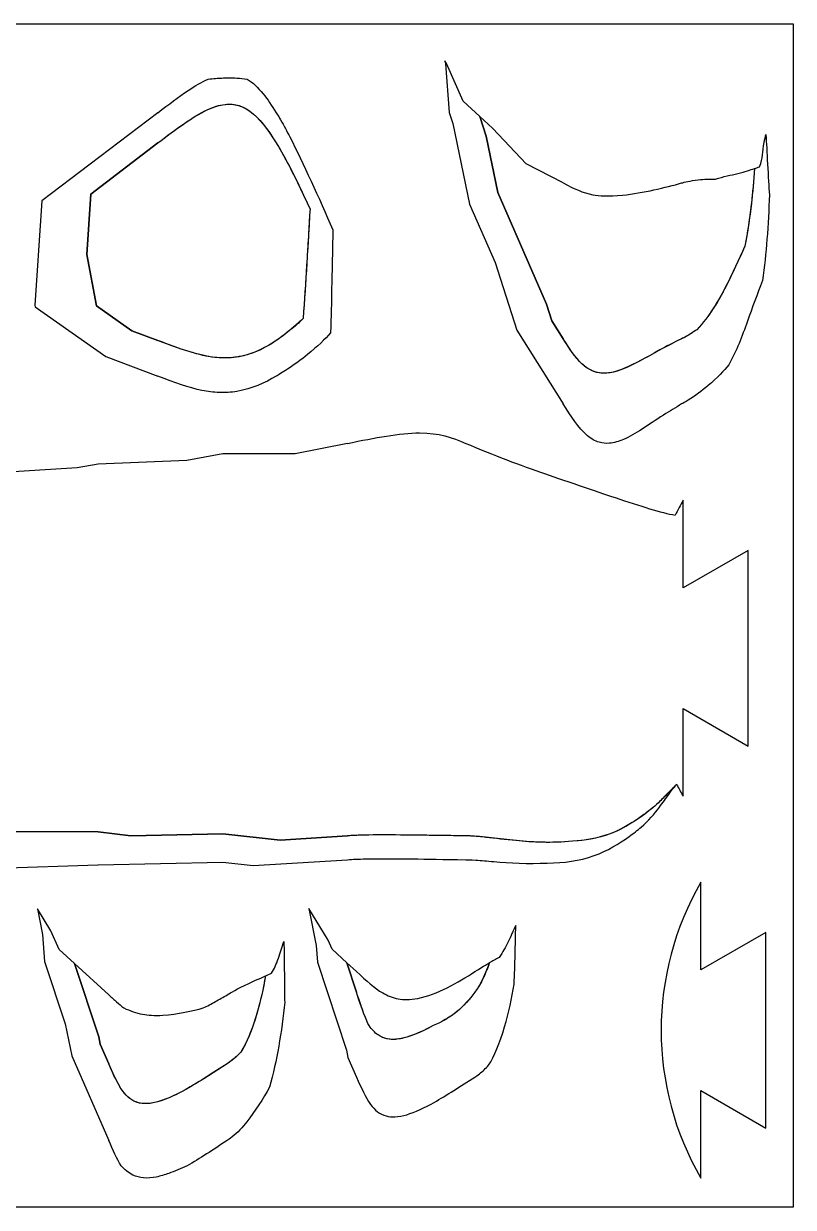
# Model space of a CAD drawing. Header units: millimetres. Extents: x 0 to 300, y -100 to 0.
# Drawn here: x 235 to 300, y -100 to 0 of the extents above; entities that cross this region are included whole.
import ezdxf

# ---------------------------------------------------------------- set-up
doc = ezdxf.new("R2010")
doc.units = ezdxf.units.MM
doc.layers.get('0').update_dxf_attribs({"linetype": 'CONTINUOUS'})

msp = doc.modelspace()

# ---------------------------------------------------------------- linework, layer by layer
for p, q in [((270.71, -3.36), (270.58, -3.14)), ((270.58, -3.14), (270.63, -3.4)), ((270.63, -3.4), (270.94, -7.5)), ((272.11, -6.54), (270.71, -3.36)), ((273.52, -7.83), (272.11, -6.54)), ((246.34, -7.52), (236.53, -14.97)), ((270.94, -7.5), (271.24, -8.42)), ((274.63, -8.85), (273.52, -7.83)), ((273.52, -7.83), (274.07, -9.5)), ((274.07, -9.5), (273.52, -7.83)), ((271.24, -8.42), (272.66, -15.24)), ((277.43, -11.85), (274.63, -8.85)), ((274.07, -9.5), (275.06, -14.26)), ((275.06, -14.26), (274.07, -9.5)), ((246.34, -10.08), (240.67, -14.39)), ((240.67, -14.39), (246.34, -10.08)), ((280.57, -13.46), (277.43, -11.85)), ((236.53, -14.97), (235.95, -23.78)), ((240.67, -14.39), (240.33, -19.49)), ((240.33, -19.49), (240.67, -14.39)), ((275.06, -14.26), (279.17, -23.71)), ((279.17, -23.71), (275.06, -14.26)), ((272.66, -15.24), (274.81, -20.17)), ((240.33, -19.49), (241.15, -23.83)), ((241.15, -23.83), (240.33, -19.49)), ((274.81, -20.17), (276.65, -25.9)), ((235.95, -23.78), (235.97, -23.91)), ((235.97, -23.91), (241.96, -28.13)), ((241.15, -23.83), (244.14, -25.95)), ((244.14, -25.95), (241.15, -23.83)), ((279.17, -23.71), (279.62, -25.1)), ((279.62, -25.1), (279.17, -23.71)), ((244.14, -25.95), (246.34, -26.77)), ((246.34, -26.77), (244.14, -25.95)), ((276.65, -25.9), (280.57, -32.13)), ((279.62, -25.1), (280.57, -26.62)), ((280.57, -26.62), (279.62, -25.1)), ((241.96, -28.13), (246.34, -29.78)), ((262.35, -35.46), (257.93, -36.34)), ((248.8, -36.91), (241.3, -37.21)), ((251.82, -36.34), (248.8, -36.91)), ((257.93, -36.34), (251.82, -36.34)), ((239.53, -37.52), (230.77, -38.07)), ((241.3, -37.21), (239.53, -37.52)), ((290.7, -47.67), (290.7, -40.27)), ((296.2, -44.5), (290.7, -47.67)), ((296.2, -61.05), (296.2, -44.5)), ((290.7, -65.27), (290.7, -57.87)), ((290.7, -57.87), (296.2, -61.05)), ((231.63, -68.24), (241.3, -68.29)), ((241.3, -68.29), (231.63, -68.24)), ((241.3, -68.29), (244.06, -68.61)), ((244.06, -68.61), (241.3, -68.29)), ((244.06, -68.61), (251.82, -68.45)), ((251.82, -68.45), (244.06, -68.61)), ((251.82, -68.45), (256.67, -68.97)), ((256.67, -68.97), (251.82, -68.45)), ((256.67, -68.97), (262.35, -68.62)), ((262.35, -68.62), (256.67, -68.97)), ((241.3, -71.06), (251.82, -70.85)), ((251.82, -70.85), (254.4, -71.13)), ((254.4, -71.13), (262.35, -70.63)), ((230.77, -71.41), (241.27, -71.06)), ((241.27, -71.06), (241.3, -71.06)), ((241.3, -71.06), (241.3, -71.06)), ((237.31, -76.63), (236.18, -74.77)), ((236.18, -74.77), (236.6, -76.94)), ((260.71, -77.43), (259.09, -74.75)), ((259.09, -74.75), (259.7, -77.87)), ((236.6, -76.94), (236.78, -79.24)), ((238, -78.21), (237.31, -76.63)), ((259.7, -77.87), (259.81, -79.28)), ((261.05, -78.2), (260.71, -77.43)), ((239.3, -79.39), (238, -78.21)), ((262.29, -79.34), (261.05, -78.2)), ((236.78, -79.24), (238.52, -84.51)), ((242.2, -82.05), (239.3, -79.39)), ((239.3, -79.39), (241.35, -85.59)), ((241.35, -85.59), (239.3, -79.39)), ((259.81, -79.28), (262.27, -86.71)), ((263.11, -81.82), (262.29, -79.34)), ((263.11, -80.09), (262.29, -79.34)), ((262.29, -79.34), (263.11, -81.82)), ((238.52, -84.51), (239.08, -87.19)), ((241.35, -85.59), (241.48, -86.21)), ((241.48, -86.21), (241.35, -85.59)), ((241.48, -86.21), (242.2, -87.87)), ((242.2, -87.87), (241.48, -86.21)), ((262.27, -86.71), (262.39, -87.33)), ((239.08, -87.19), (242.2, -94.35)), ((262.39, -87.33), (263.11, -88.99))]:
    msp.add_line(p, q)
msp.add_lwpolyline([(0, 0), (300, 0), (300, -100), (0, -100)], close=True)
msp.add_lwpolyline([(292.19, -79.94), (292.19, -72.54, 0.26795), (292.19, -97.54), (292.19, -90.14), (297.69, -93.32), (297.69, -76.77)], format="xyb", close=True)
for start, end in [(150, 153.2527), (207.3714, 210)]:
    msp.add_arc((312.35, -52.77), 25, start, end)
for points, knots in [([(246.34, -7.52), (247.25, -6.82), (248.1, -6.18), (249.48, -5.26), (250.04, -4.92), (250.59, -4.68)], [-0.427404, -0.427404, -0.427404, -0.427404, -0.180191, -0.180191, 0, 0, 0, 0]), ([(250.59, -4.68), (250.8, -4.66), (251, -4.64), (251.39, -4.61), (251.56, -4.6), (251.95, -4.58), (252.16, -4.58), (252.58, -4.58), (252.79, -4.58), (253.3, -4.61), (253.59, -4.64), (253.88, -4.68)], [-0.330628, -0.330628, -0.330628, -0.330628, -0.268055, -0.268055, -0.215104, -0.215104, -0.15153, -0.15153, -0.088194, -0.088194, 0, 0, 0, 0]), ([(253.88, -4.68), (254.36, -4.97), (254.8, -5.4), (255.6, -6.38), (255.96, -6.92), (256.34, -7.52)], [-0.457603, -0.457603, -0.457603, -0.457603, -0.21275, -0.21275, 0, 0, 0, 0]), ([(246.34, -10.08), (247.78, -8.99), (249.05, -8.02), (250.87, -7.09), (251.48, -6.88), (252.44, -6.78), (252.82, -6.81), (253.54, -7.03), (253.85, -7.2), (254.91, -7.97), (255.59, -8.89), (256.34, -10.08)], [0, 0, 0, 0, 0.54175, 0.54175, 0.84434, 0.84434, 1.04566, 1.04566, 1.2308, 1.2308, 1.72436, 1.72436, 1.72436, 1.72436]), ([(246.34, -10.08), (247.89, -8.9), (249.26, -7.86), (251.02, -7.04), (251.53, -6.87), (252.41, -6.78), (252.79, -6.81), (253.51, -7.02), (253.82, -7.18), (254.89, -7.96), (255.59, -8.88), (256.34, -10.08)], [0, 0, 0, 0, 0.58551, 0.58551, 0.83259, 0.83259, 1.0235, 1.0235, 1.20151, 1.20151, 1.67414, 1.67414, 1.67414, 1.67414]), ([(256.34, -7.52), (256.52, -7.8), (256.59, -7.93), (256.98, -8.6), (257.24, -9.1), (258.6, -11.73), (259.94, -14.73), (261.12, -17.41)], [-1.15554, -1.15554, -1.15554, -1.15554, -1.07195, -1.07195, -0.87906, -0.87906, 0, 0, 0, 0]), ([(297.14, -12.1), (297.46, -11.33), (297.4, -10.86), (297.59, -9.75), (297.64, -9.55), (297.69, -9.36)], [-0.230113, -0.230113, -0.230113, -0.230113, -0.059406, -0.059406, 0, 0, 0, 0]), ([(297.69, -9.36), (297.73, -10.1), (297.77, -10.86), (297.88, -12.92), (297.94, -13.75), (297.98, -14.47)], [-0.422823, -0.422823, -0.422823, -0.422823, -0.216749, -0.216749, 0, 0, 0, 0]), ([(256.34, -10.08), (256.53, -10.39), (256.78, -10.8), (257.83, -12.76), (258.58, -14.33), (259.19, -15.65)], [0, 0, 0, 0, 0.109432, 0.109432, 0.319061, 0.319061, 0.319061, 0.319061]), ([(256.34, -10.08), (256.52, -10.37), (256.92, -11.02), (258.17, -13.47), (258.7, -14.6), (259.19, -15.65)], [0, 0, 0, 0, 0.101163, 0.101163, 0.174352, 0.174352, 0.174352, 0.174352]), ([(293.42, -13.13), (294.12, -12.91), (294.71, -12.8), (295.96, -12.49), (296.36, -12.36), (296.72, -12.24)], [-0.274349, -0.274349, -0.274349, -0.274349, -0.163481, -0.163481, -0.044783, -0.044783, -0.044783, -0.044783]), ([(296.72, -12.24), (296.65, -13.26), (296.56, -14.29), (296.31, -16.47), (296.13, -17.64), (295.91, -18.81)], [0.070099, 0.070099, 0.070099, 0.070099, 0.372804, 0.372804, 0.726299, 0.726299, 0.726299, 0.726299]), ([(296.72, -12.24), (296.66, -13.23), (296.57, -14.23), (296.32, -16.4), (296.14, -17.61), (295.91, -18.81)], [0.070114, 0.070114, 0.070114, 0.070114, 0.363561, 0.363561, 0.72647, 0.72647, 0.72647, 0.72647]), ([(280.57, -13.46), (281.54, -13.95), (282.2, -14.29), (283.6, -14.55), (284.36, -14.61), (287.33, -14.31), (289.22, -13.83), (290.57, -13.46)], [-1.19724, -1.19724, -1.19724, -1.19724, -0.71886, -0.71886, -0.42225, -0.42225, 0, 0, 0, 0]), ([(290.57, -13.46), (290.79, -13.4), (291.27, -13.27), (292.45, -13.13), (292.94, -13.12), (293.42, -13.13)], [-0.35726, -0.35726, -0.35726, -0.35726, -0.143623, -0.143623, 0, 0, 0, 0]), ([(297.98, -14.47), (297.94, -15.7), (297.87, -16.99), (297.68, -19.37), (297.56, -20.53), (297.4, -21.71)], [-0.732838, -0.732838, -0.732838, -0.732838, -0.355751, -0.355751, 0, 0, 0, 0]), ([(259.19, -15.65), (259.11, -17.02), (259.01, -18.77), (258.82, -21.82), (258.72, -23.32), (258.61, -24.92)], [0, 0, 0, 0, 0.411378, 0.411378, 0.851132, 0.851132, 0.851132, 0.851132]), ([(259.19, -15.65), (259.11, -17.05), (259, -18.87), (258.81, -21.92), (258.72, -23.37), (258.61, -24.92)], [0, 0, 0, 0, 0.422044, 0.422044, 0.84324, 0.84324, 0.84324, 0.84324]), ([(261.12, -17.41), (261.11, -18.01), (261.09, -18.76), (261.06, -20.33), (261.03, -21.6), (260.99, -23.92), (260.97, -24.59), (260.93, -26.12)], [-0.521226, -0.521226, -0.521226, -0.521226, -0.488848, -0.488848, -0.458265, -0.458265, 0, 0, 0, 0]), ([(295.91, -18.81), (295.39, -19.95), (294.88, -21.08), (293.73, -23.32), (292.94, -24.71), (291.84, -25.86)], [0, 0, 0, 0, 0.373282, 0.373282, 0.754696, 0.754696, 0.754696, 0.754696]), ([(295.91, -18.81), (295.7, -19.28), (294.88, -21.08), (293.72, -23.34), (292.93, -24.72), (291.84, -25.86)], [0, 0, 0, 0, 0.153762, 0.153762, 0.304457, 0.304457, 0.304457, 0.304457]), ([(297.4, -21.71), (296.95, -22.84), (296.54, -23.99), (295.66, -26.45), (295.22, -27.61), (294.55, -28.83)], [-0.782813, -0.782813, -0.782813, -0.782813, -0.4167, -0.4167, 0, 0, 0, 0]), ([(258.61, -24.92), (258.11, -25.4), (257.56, -25.86), (256.78, -26.45), (256.55, -26.62), (256.34, -26.77)], [0, 0, 0, 0, 0.208917, 0.208917, 0.293572, 0.293572, 0.293572, 0.293572]), ([(258.61, -24.92), (258.26, -25.26), (257.88, -25.59), (257, -26.3), (256.59, -26.6), (256.34, -26.77)], [0, 0, 0, 0, 0.147461, 0.147461, 0.339443, 0.339443, 0.339443, 0.339443]), ([(291.84, -25.86), (291.57, -26.05), (291.28, -26.24), (290.8, -26.51), (290.66, -26.57), (290.57, -26.62)], [0, 0, 0, 0, 0.098823, 0.098823, 0.165106, 0.165106, 0.165106, 0.165106]), ([(291.84, -25.86), (291.61, -26.02), (291.38, -26.18), (290.87, -26.47), (290.68, -26.56), (290.57, -26.62)], [0, 0, 0, 0, 0.082885, 0.082885, 0.175346, 0.175346, 0.175346, 0.175346]), ([(256.34, -26.77), (255.58, -27.29), (254.76, -27.72), (253.29, -28.14), (252.69, -28.23), (251.58, -28.25), (251.08, -28.2), (249.67, -27.95), (248.71, -27.64), (247.2, -27.09), (246.78, -26.93), (246.34, -26.77)], [0, 0, 0, 0, 0.277065, 0.277065, 0.458469, 0.458469, 0.609198, 0.609198, 0.886561, 0.886561, 0.986795, 0.986795, 0.986795, 0.986795]), ([(256.34, -26.77), (255.48, -27.35), (254.57, -27.82), (252.58, -28.29), (251.69, -28.28), (249.56, -27.97), (248.15, -27.45), (246.34, -26.77)], [0, 0, 0, 0, 0.31114, 0.31114, 0.61301, 0.61301, 1.12711, 1.12711, 1.12711, 1.12711]), ([(260.93, -26.12), (260.46, -26.64), (259.81, -27.28), (258.44, -28.39), (257.88, -28.8), (256.86, -29.47), (256.49, -29.69), (256.34, -29.78)], [-0.234862, -0.234862, -0.234862, -0.234862, -0.125072, -0.125072, -0.052725, -0.052725, 0, 0, 0, 0]), ([(290.57, -26.62), (289.21, -27.27), (288.08, -27.94), (286.28, -28.9), (285.56, -29.24), (284.56, -29.5), (284.21, -29.55), (283.55, -29.51), (283.25, -29.44), (282.68, -29.17), (282.42, -28.98), (281.57, -28.2), (281.07, -27.4), (280.57, -26.62)], [0, 0, 0, 0, 0.45307, 0.45307, 0.80962, 0.80962, 0.99286, 0.99286, 1.15417, 1.15417, 1.32089, 1.32089, 1.75279, 1.75279, 1.75279, 1.75279]), ([(290.57, -26.62), (287.93, -27.89), (286.09, -29.24), (284.17, -29.55), (283.82, -29.55), (283.16, -29.4), (282.87, -29.28), (282.27, -28.88), (281.98, -28.59), (281.31, -27.79), (280.94, -27.2), (280.57, -26.62)], [0, 0, 0, 0, 0.88066, 0.88066, 1.08034, 1.08034, 1.2574, 1.2574, 1.47982, 1.47982, 1.84041, 1.84041, 1.84041, 1.84041]), ([(294.55, -28.83), (294.16, -29.3), (293.57, -29.93), (292.27, -31.03), (291.71, -31.44), (290.87, -31.96), (290.68, -32.07), (290.57, -32.13)], [-0.243031, -0.243031, -0.243031, -0.243031, -0.121536, -0.121536, -0.036845, -0.036845, 0, 0, 0, 0]), ([(256.34, -29.78), (255.37, -30.35), (254.27, -30.85), (252.52, -31.15), (252.03, -31.18), (251.03, -31.15), (250.55, -31.09), (248.96, -30.76), (247.8, -30.32), (246.34, -29.78)], [-1.40462, -1.40462, -1.40462, -1.40462, -0.87902, -0.87902, -0.67176, -0.67176, -0.46735, -0.46735, 0, 0, 0, 0]), ([(290.57, -32.13), (290.05, -32.43), (289.56, -32.74), (287.72, -33.92), (286.64, -34.7), (285.25, -35.3), (284.86, -35.42), (284.17, -35.47), (283.89, -35.45), (283.26, -35.26), (282.93, -35.07), (281.86, -34.17), (281.21, -33.15), (280.57, -32.13)], [-1.32063, -1.32063, -1.32063, -1.32063, -1.17172, -1.17172, -0.79008, -0.79008, -0.6301, -0.6301, -0.50944, -0.50944, -0.3615, -0.3615, 0, 0, 0, 0]), ([(262.35, -35.46), (264.72, -34.98), (266.73, -34.58), (270.13, -34.57), (271.14, -34.95), (272.35, -35.46)], [-0.792938, -0.792938, -0.792938, -0.792938, -0.393707, -0.393707, 0, 0, 0, 0]), ([(272.35, -35.46), (273.44, -35.91), (274.07, -36.19), (276.47, -37.11), (277.6, -37.52), (280.45, -38.51), (283.45, -39.54), (287.11, -40.76), (288.86, -41.32), (290.02, -41.52)], [-0.923639, -0.923639, -0.923639, -0.923639, -0.743735, -0.743735, -0.599861, -0.599861, -0.354017, -0.354017, 0, 0, 0, 0]), ([(290.03, -64.4), (289.76, -64.64), (289.46, -64.97), (288.84, -65.6), (288.58, -65.85), (288.31, -66.1)], [-0.258973, -0.258973, -0.258973, -0.258973, -0.110758, -0.110758, 0, 0, 0, 0]), ([(290.03, -64.4), (289.82, -64.59), (289.58, -64.83), (289.02, -65.42), (288.69, -65.76), (288.31, -66.1)], [0.016405, 0.016405, 0.016405, 0.016405, 0.094458, 0.094458, 0.182047, 0.182047, 0.182047, 0.182047]), ([(287.16, -67.88), (287.77, -67.35), (288.28, -66.74), (288.98, -65.82), (289.27, -65.41), (289.49, -65.11)], [-0.266859, -0.266859, -0.266859, -0.266859, -0.111184, -0.111184, 0, 0, 0, 0]), ([(288.31, -66.1), (288.12, -66.26), (287.88, -66.44), (287.41, -66.8), (287.12, -67.01), (286.08, -67.73), (285.3, -68.16), (283.42, -68.84), (282.42, -69.01), (281.34, -69.06)], [-0.774097, -0.774097, -0.774097, -0.774097, -0.70147, -0.70147, -0.596344, -0.596344, -0.323488, -0.323488, 0, 0, 0, 0]), ([(288.31, -66.1), (287.8, -66.53), (286.56, -67.53), (283.91, -68.75), (282.7, -68.99), (281.34, -69.06)], [0, 0, 0, 0, 0.200219, 0.200219, 0.375012, 0.375012, 0.375012, 0.375012]), ([(279.22, -70.91), (280.66, -70.91), (281.93, -70.74), (284.31, -69.88), (285.27, -69.29), (286.47, -68.43), (286.87, -68.13), (287.16, -67.88)], [-0.790623, -0.790623, -0.790623, -0.790623, -0.434419, -0.434419, -0.115261, -0.115261, 0, 0, 0, 0]), ([(272.35, -68.62), (269.63, -68.57), (266.02, -68.52), (263.31, -68.56), (262.89, -68.58), (262.35, -68.62)], [-0.524731, -0.524731, -0.524731, -0.524731, -0.163263, -0.163263, 0, 0, 0, 0]), ([(272.35, -68.62), (271.93, -68.61), (267.94, -68.55), (263.75, -68.53), (263.16, -68.56), (262.35, -68.62)], [0, 0, 0, 0, 0.126464, 0.126464, 0.277084, 0.277084, 0.277084, 0.277084]), ([(281.34, -69.06), (279.64, -69.25), (277.93, -69.15), (275.7, -68.94), (274.81, -68.83), (273.67, -68.7), (273.17, -68.65), (272.57, -68.62), (272.49, -68.62), (272.35, -68.62)], [-0.604615, -0.604615, -0.604615, -0.604615, -0.31914, -0.31914, -0.133375, -0.133375, -0.042923, -0.042923, 0, 0, 0, 0]), ([(281.34, -69.06), (279.57, -69.26), (277.77, -69.14), (275.63, -68.92), (274.91, -68.84), (273.95, -68.73), (273.57, -68.69), (272.76, -68.62), (272.61, -68.62), (272.35, -68.62)], [0, 0, 0, 0, 0.53523, 0.53523, 0.80078, 0.80078, 0.93501, 0.93501, 1.12143, 1.12143, 1.12143, 1.12143]), ([(262.35, -70.63), (263.25, -70.57), (263.92, -70.53), (269.23, -70.58), (270.34, -70.6), (272.35, -70.63)], [-2.14779, -2.14779, -2.14779, -2.14779, -0.602, -0.602, 0, 0, 0, 0]), ([(272.35, -70.63), (272.48, -70.63), (272.75, -70.64), (273.67, -70.7), (274.13, -70.74), (276.01, -70.89), (277.62, -71.01), (279.22, -70.91)], [-0.897913, -0.897913, -0.897913, -0.897913, -0.703389, -0.703389, -0.482652, -0.482652, 0, 0, 0, 0]), ([(276.56, -76.18), (276.53, -76.24), (276.5, -76.31), (276.44, -76.44), (276.4, -76.53), (276.36, -76.61), (276.34, -76.67), (276.31, -76.74), (276.27, -76.82), (276.15, -77.09), (276.03, -77.35), (275.69, -78.06), (275.47, -78.42), (275.15, -78.9)], [-0.344521, -0.344521, -0.344521, -0.344521, -0.321007, -0.321007, -0.29735, -0.29735, -0.276015, -0.276015, -0.254319, -0.254319, -0.174191, -0.174191, 0, 0, 0, 0]), ([(276.42, -81.14), (276.46, -80.38), (276.49, -79.41), (276.53, -77.86), (276.55, -77.02), (276.56, -76.18)], [-0.481586, -0.481586, -0.481586, -0.481586, -0.252962, -0.252962, 0, 0, 0, 0]), ([(255.94, -80.23), (256.2, -79.79), (256.32, -79.53), (256.67, -78.48), (256.81, -78.01), (256.98, -77.55)], [-0.331306, -0.331306, -0.331306, -0.331306, -0.146294, -0.146294, 0, 0, 0, 0]), ([(256.98, -77.55), (257, -78.3), (257.01, -79.09), (257.02, -80.19), (257.04, -81.48), (257.04, -82.23), (257.05, -82.45), (257.05, -82.66)], [-0.506384, -0.506384, -0.506384, -0.506384, -0.22844, -0.22844, -0.06303, -0.06303, 0, 0, 0, 0]), ([(274.33, -79.35), (274.19, -79.76), (274.03, -80.17), (273.53, -81.22), (273.27, -81.6), (273.11, -81.82)], [0.062593, 0.062593, 0.062593, 0.062593, 0.191685, 0.191685, 0.410625, 0.410625, 0.410625, 0.410625]), ([(273.11, -80.09), (273.28, -79.98), (273.57, -79.79), (274.11, -79.47), (274.22, -79.41), (274.33, -79.35)], [-0.28457, -0.28457, -0.28457, -0.28457, -0.132164, -0.132164, -0.093377, -0.093377, -0.093377, -0.093377]), ([(274.33, -79.35), (274.14, -79.89), (273.92, -80.44), (273.43, -81.37), (273.24, -81.65), (273.11, -81.82)], [-0.134084, -0.134084, -0.134084, -0.134084, -0.062526, -0.062526, 0, 0, 0, 0]), ([(252.2, -82.05), (252.52, -81.85), (252.99, -81.57), (254.46, -80.88), (254.98, -80.65), (255.43, -80.45)], [-0.443248, -0.443248, -0.443248, -0.443248, -0.165325, -0.165325, -0.048632, -0.048632, -0.048632, -0.048632]), ([(255.43, -80.45), (255.25, -81.51), (255.01, -82.6), (254.29, -85.04), (253.82, -86.12), (253.35, -86.88)], [0.043249, 0.043249, 0.043249, 0.043249, 0.363049, 0.363049, 0.805782, 0.805782, 0.805782, 0.805782]), ([(255.43, -80.45), (255.22, -81.64), (254.95, -82.86), (254.21, -85.23), (253.79, -86.18), (253.35, -86.88)], [0.043212, 0.043212, 0.043212, 0.043212, 0.399898, 0.399898, 0.785775, 0.785775, 0.785775, 0.785775]), ([(263.11, -80.09), (263.96, -80.86), (264.64, -81.48), (265.74, -82.13), (266.16, -82.3), (267.08, -82.47), (267.62, -82.48), (269.93, -82.03), (271.68, -81.02), (273.11, -80.09)], [-1.34571, -1.34571, -1.34571, -1.34571, -0.96107, -0.96107, -0.73071, -0.73071, -0.51489, -0.51489, 0, 0, 0, 0]), ([(264.19, -84.65), (264.04, -84.42), (263.91, -84.11), (263.58, -83.22), (263.38, -82.63), (263.11, -81.82)], [0, 0, 0, 0, 0.081313, 0.081313, 0.163084, 0.163084, 0.163084, 0.163084]), ([(273.11, -81.82), (272.66, -82.44), (272.15, -83.01), (270.95, -83.98), (270.31, -84.36), (269.59, -84.65)], [0, 0, 0, 0, 0.230642, 0.230642, 0.460972, 0.460972, 0.460972, 0.460972]), ([(273.11, -81.82), (272.68, -82.42), (272.18, -82.98), (270.99, -83.96), (270.33, -84.35), (269.59, -84.65)], [-0.46233, -0.46233, -0.46233, -0.46233, -0.237919, -0.237919, 0, 0, 0, 0]), ([(274.27, -88), (274.74, -87.24), (275.21, -86.16), (275.96, -83.58), (276.23, -82.34), (276.42, -81.14)], [-0.805782, -0.805782, -0.805782, -0.805782, -0.363049, -0.363049, 0, 0, 0, 0]), ([(242.2, -82.05), (242.43, -82.26), (242.65, -82.46), (243.05, -82.82), (243.26, -82.99), (243.46, -83.16)], [-0.163762, -0.163762, -0.163762, -0.163762, -0.078731, -0.078731, 0, 0, 0, 0]), ([(250.17, -83.16), (250.52, -82.99), (250.86, -82.81), (251.53, -82.44), (251.87, -82.24), (252.2, -82.05)], [-0.230378, -0.230378, -0.230378, -0.230378, -0.114918, -0.114918, 0, 0, 0, 0]), ([(257.05, -82.66), (256.93, -83.89), (256.76, -85.17), (256.34, -87.55), (256.09, -88.72), (255.77, -89.84)], [-0.725782, -0.725782, -0.725782, -0.725782, -0.351682, -0.351682, 0, 0, 0, 0]), ([(243.46, -83.16), (243.99, -83.4), (244.49, -83.58), (245.5, -83.76), (246.05, -83.81), (248.01, -83.7), (249.3, -83.39), (250.17, -83.16)], [-0.622917, -0.622917, -0.622917, -0.622917, -0.42523, -0.42523, -0.270251, -0.270251, 0, 0, 0, 0]), ([(269.59, -84.65), (268.53, -85.23), (267.55, -85.65), (266.33, -85.83), (266, -85.83), (265.42, -85.71), (265.17, -85.6), (264.65, -85.24), (264.41, -84.97), (264.19, -84.65)], [0, 0, 0, 0, 0.362752, 0.362752, 0.526169, 0.526169, 0.672598, 0.672598, 0.856663, 0.856663, 0.856663, 0.856663]), ([(269.59, -84.65), (268.88, -85.04), (268.17, -85.37), (267.16, -85.69), (266.79, -85.78), (266.17, -85.83), (265.92, -85.81), (265.41, -85.7), (265.16, -85.59), (264.65, -85.24), (264.41, -84.97), (264.19, -84.65)], [-0.648525, -0.648525, -0.648525, -0.648525, -0.414656, -0.414656, -0.292537, -0.292537, -0.208004, -0.208004, -0.115955, -0.115955, 0, 0, 0, 0]), ([(253.35, -86.88), (253.12, -87.14), (252.85, -87.39), (252.41, -87.73), (252.29, -87.81), (252.2, -87.87)], [0, 0, 0, 0, 0.103621, 0.103621, 0.165814, 0.165814, 0.165814, 0.165814]), ([(253.35, -86.88), (253.16, -87.09), (252.96, -87.29), (252.5, -87.67), (252.31, -87.79), (252.2, -87.87)], [0, 0, 0, 0, 0.083649, 0.083649, 0.18007, 0.18007, 0.18007, 0.18007]), ([(252.2, -87.87), (250.97, -88.65), (249.82, -89.41), (247.96, -90.46), (247.17, -90.84), (246.11, -91.15), (245.77, -91.22), (245.19, -91.25), (244.94, -91.23), (244.43, -91.09), (244.19, -90.97), (243.74, -90.63), (243.55, -90.41), (242.95, -89.59), (242.6, -88.79), (242.2, -87.87)], [0, 0, 0, 0, 0.43714, 0.43714, 0.75664, 0.75664, 0.89872, 0.89872, 1.00258, 1.00258, 1.11927, 1.11927, 1.23853, 1.23853, 1.54545, 1.54545, 1.54545, 1.54545]), ([(252.2, -87.87), (250.05, -89.25), (247.98, -90.63), (245.97, -91.18), (245.6, -91.25), (244.94, -91.23), (244.66, -91.17), (244.15, -90.95), (243.93, -90.8), (243.5, -90.37), (243.29, -90.08), (242.79, -89.22), (242.51, -88.58), (242.2, -87.87)], [0, 0, 0, 0, 0.76683, 0.76683, 0.93039, 0.93039, 1.06006, 1.06006, 1.17851, 1.17851, 1.32865, 1.32865, 1.5676, 1.5676, 1.5676, 1.5676]), ([(263.11, -88.99), (263.52, -89.91), (263.87, -90.71), (264.46, -91.53), (264.66, -91.75), (265.1, -92.09), (265.35, -92.21), (265.86, -92.35), (266.1, -92.36), (266.69, -92.34), (267.03, -92.27), (268.08, -91.96), (268.87, -91.58), (270.74, -90.53), (271.89, -89.77), (273.11, -88.99)], [-1.54545, -1.54545, -1.54545, -1.54545, -1.23853, -1.23853, -1.11927, -1.11927, -1.00258, -1.00258, -0.89872, -0.89872, -0.75664, -0.75664, -0.43714, -0.43714, 0, 0, 0, 0]), ([(273.11, -88.99), (273.2, -88.93), (273.33, -88.85), (273.77, -88.5), (274.03, -88.25), (274.27, -88)], [-0.165814, -0.165814, -0.165814, -0.165814, -0.103621, -0.103621, 0, 0, 0, 0]), ([(255.77, -89.84), (255.22, -90.81), (254.56, -91.89), (253.49, -93.23), (253.08, -93.69), (252.43, -94.2), (252.29, -94.29), (252.2, -94.35)], [-0.271098, -0.271098, -0.271098, -0.271098, -0.114036, -0.114036, -0.033704, -0.033704, 0, 0, 0, 0]), ([(248.82, -96.49), (248.27, -96.74), (247.75, -96.96), (246.92, -97.26), (246.56, -97.37), (245.85, -97.51), (245.49, -97.55), (244.82, -97.49), (244.52, -97.41), (243.86, -97.09), (243.53, -96.81), (243.25, -96.49)], [-0.596748, -0.596748, -0.596748, -0.596748, -0.438654, -0.438654, -0.329268, -0.329268, -0.222003, -0.222003, -0.128024, -0.128024, 0, 0, 0, 0])]:
    msp.add_open_spline(points, degree=3, knots=knots)
for points in [[(296.72, -12.24), (296.86, -12.19), (297, -12.15), (297.14, -12.1)], [(289.49, -65.11), (289.69, -64.82), (289.87, -64.58), (290.03, -64.4)], [(290.15, -64.27), (290.11, -64.31), (290.07, -64.35), (290.03, -64.4)], [(275.15, -78.9), (274.87, -79.05), (274.6, -79.19), (274.33, -79.35)], [(255.43, -80.45), (255.6, -80.38), (255.77, -80.3), (255.94, -80.23)], [(264.19, -84.65), (263.9, -84.2), (263.64, -83.41), (263.11, -81.82)], [(243.25, -96.49), (242.88, -95.92), (242.56, -95.19), (242.2, -94.35)], [(252.2, -94.35), (251, -95.14), (249.88, -95.89), (248.82, -96.49)]]:
    msp.add_open_spline(points, degree=3)

doc.saveas('drawing.dxf')
